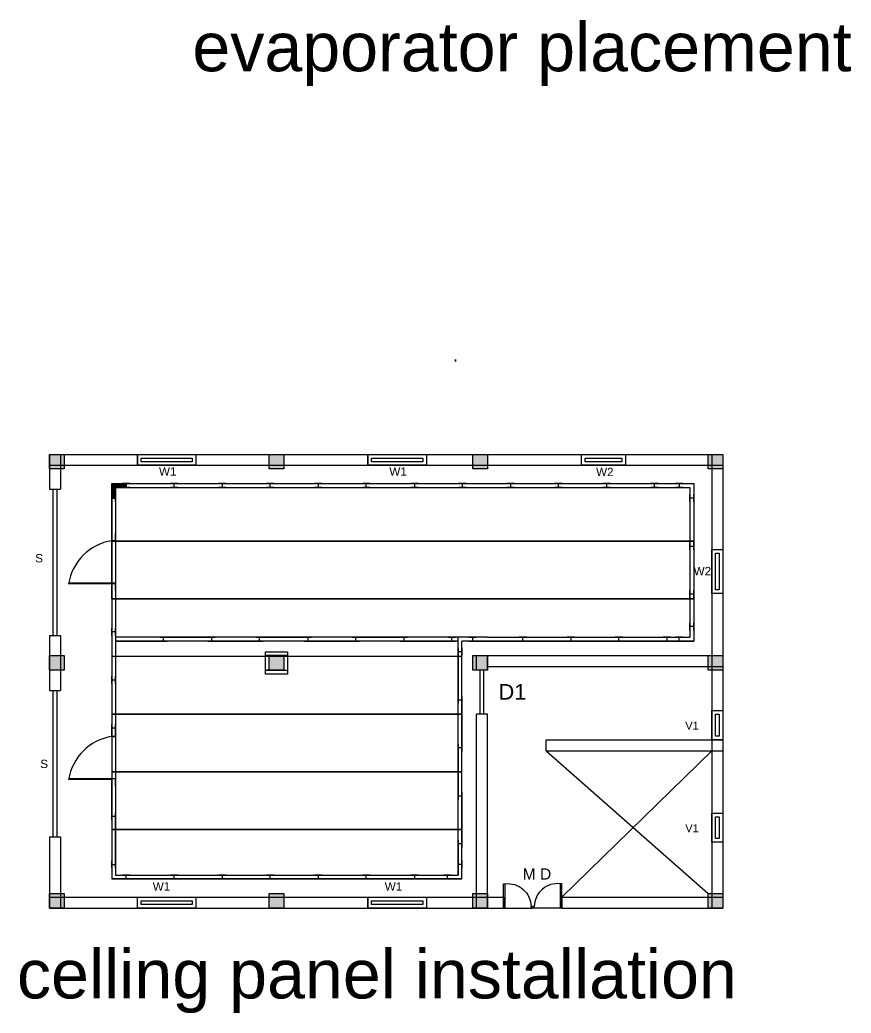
# Model space of a CAD drawing. Header units: millimetres. Extents: x -5757 to 4071, y -90348 to 1709.
# Drawn here: x -316 to 365, y -2097 to -1283 of the extents above; entities that cross this region are included whole.
import ezdxf

# ---------------------------------------------------------------- set-up
doc = ezdxf.new("R2010")
doc.units = ezdxf.units.MM
doc.header["$MEASUREMENT"] = 0
doc.styles.get("Standard").update_dxf_attribs({"font": 'arial.ttf'})

# ---------------------------------------------------------------- blocks, each defined once
blk = doc.blocks.new('door')
for p, q in [((365.5, -158.4), (335.5, -158.4)), ((335.5, -158.4), (335.5, -160.4)), ((365.5, -158.4), (365.5, -194.4)), ((335.5, -160.4), (365.5, -160.4)), ((365.5, -192.4), (363.5, -192.4)), ((363.5, -192.4), (363.5, -194.4))]:
    blk.add_line(p, q)
blk.add_arc((363.6, -164.1), 28.3, 172.5859, 269.786)

msp = doc.modelspace()

# ---------------------------------------------------------------- hatches: boundary and pattern name
h = msp.add_hatch(color=256)
h.dxf.hatch_style = 1
h.paths.add_polyline_path([(-279.89419, -1639.04454), (-291.89419, -1639.04454), (-291.89419, -1651.04454), (-279.89419, -1651.04454)])
h = msp.add_hatch(color=256)
h.dxf.hatch_style = 1
h.paths.add_polyline_path([(-99.89419, -1639.04454), (-111.89419, -1639.04454), (-111.89419, -1651.04454), (-99.89419, -1651.04454)])
h = msp.add_hatch(color=256)
h.dxf.hatch_style = 1
h.paths.add_polyline_path([(67.10581, -1639.04454), (55.10581, -1639.04454), (55.10581, -1651.04454), (67.10581, -1651.04454)])
h = msp.add_hatch(color=256)
h.dxf.hatch_style = 1
h.paths.add_polyline_path([(260.10581, -1639.04454), (248.10581, -1639.04454), (248.10581, -1651.04454), (260.10581, -1651.04454)])
h = msp.add_hatch()
h.set_pattern_fill('INSUL', color=256)
h.set_pattern_definition([(360, (2512.84313, -2889.16082), (0, 0.375), []), (360, (2512.84313, -2889.03582), (0, 0.375), [0.125, -0.125]), (360, (2512.84313, -2888.91082), (0, 0.375), [0.125, -0.125])])
h.paths.add_polyline_path([(-237.79419, -1666.14454), (-229.08419, -1666.14454), (-229.08419, -1663.04454), (-240.89419, -1663.04454), (-240.89419, -1674.85454), (-237.79419, -1674.85454)])
h = msp.add_hatch(color=256)
h.dxf.hatch_style = 1
h.paths.add_polyline_path([(-279.89419, -1804.04454), (-291.89419, -1804.04454), (-291.89419, -1816.04454), (-279.89419, -1816.04454)])
h = msp.add_hatch(color=256)
h.dxf.hatch_style = 1
h.paths.add_polyline_path([(-99.89419, -1804.04454), (-111.89419, -1804.04454), (-111.89419, -1816.04454), (-99.89419, -1816.04454)])
h = msp.add_hatch(color=256)
h.dxf.hatch_style = 1
h.paths.add_polyline_path([(67.10581, -1804.04454), (55.10581, -1804.04454), (55.10581, -1816.04454), (67.10581, -1816.04454)])
h = msp.add_hatch(color=256)
h.dxf.hatch_style = 1
h.paths.add_polyline_path([(260.10581, -1804.04454), (248.10581, -1804.04454), (248.10581, -1816.04454), (260.10581, -1816.04454)])
h = msp.add_hatch(color=256)
h.dxf.hatch_style = 1
h.paths.add_polyline_path([(-279.89419, -1999.04454), (-291.89419, -1999.04454), (-291.89419, -2011.04454), (-279.89419, -2011.04454)])
h = msp.add_hatch(color=256)
h.dxf.hatch_style = 1
h.paths.add_polyline_path([(-99.89419, -1999.04454), (-111.89419, -1999.04454), (-111.89419, -2011.04454), (-99.89419, -2011.04454)])
h = msp.add_hatch(color=256)
h.dxf.hatch_style = 1
h.paths.add_polyline_path([(67.10581, -1999.04454), (55.10581, -1999.04454), (55.10581, -2011.04454), (67.10581, -2011.04454)])
h = msp.add_hatch(color=256)
h.dxf.hatch_style = 1
h.paths.add_polyline_path([(260.10581, -1999.04454), (248.10581, -1999.04454), (248.10581, -2011.04454), (260.10581, -2011.04454)])

# ---------------------------------------------------------------- linework, layer by layer
for p, q in [((-291.89419, -1639.04454), (260.10581, -1639.04454)), ((-291.89419, -1639.04454), (-291.89419, -1667.54454)), ((-282.89419, -1639.04454), (-282.89419, -1667.54454)), ((-219.89419, -1639.04454), (-219.89419, -1648.04454)), ((-171.89419, -1639.04454), (-171.89419, -1648.04454)), ((-30.89419, -1639.04454), (-30.89419, -1648.04454)), ((17.10581, -1639.04454), (17.10581, -1648.04454)), ((251.10581, -1639.04454), (251.10581, -2011.04454)), ((260.10581, -1639.04454), (260.10581, -2011.04454)), ((-291.89419, -1648.04454), (260.10581, -1648.04454)), ((-229.08419, -1663.04454), (-229.08419, -1666.14454)), ((-229.08419, -1666.14454), (-189.71419, -1666.14454)), ((-189.71419, -1666.14454), (-189.71419, -1663.04454)), ((-189.71419, -1663.04454), (-150.34419, -1663.04454)), ((-150.34419, -1663.04454), (-150.34419, -1666.14454)), ((-150.34419, -1666.14454), (-110.97419, -1666.14454)), ((-110.97419, -1666.14454), (-110.97419, -1663.04454)), ((-110.97419, -1663.04454), (-71.60419, -1663.04454)), ((-71.60419, -1663.04454), (-71.60419, -1666.14454)), ((-71.60419, -1666.14454), (-32.23419, -1666.14454)), ((-32.23419, -1666.14454), (-32.23419, -1663.04454)), ((-32.23419, -1663.04454), (7.13581, -1663.04454)), ((7.13581, -1663.04454), (7.13581, -1666.14454)), ((7.13581, -1666.14454), (46.50581, -1666.14454)), ((46.50581, -1666.14454), (46.50581, -1663.04454)), ((46.50581, -1663.04454), (85.87581, -1663.04454)), ((85.87581, -1663.04454), (85.87581, -1666.14454)), ((85.87581, -1666.14454), (125.24581, -1666.14454)), ((125.24581, -1666.14454), (125.24581, -1663.04454)), ((125.24581, -1663.04454), (164.61581, -1663.04454)), ((164.61581, -1663.04454), (164.61581, -1666.14454)), ((164.61581, -1666.14454), (203.98581, -1666.14454)), ((203.98581, -1666.14454), (203.98581, -1663.04454)), ((224.29581, -1663.04454), (224.29581, -1666.14454)), ((236.10581, -1663.04454, 102), (236.10581, -1710.28454, 102)), ((-240.89419, -1674.85454), (-237.79419, -1674.85454)), ((236.10581, -1674.85454), (233.00581, -1674.85454)), ((-240.89419, -1708.14454), (-240.89419, -1746.94454)), ((-237.79419, -1709.84454), (-240.89419, -1709.84454)), ((236.10581, -1710.28454, 102), (234.5893, -1710.28454, 102)), ((-240.89419, -1745.24454), (-276.29419, -1745.24454)), ((-276.12666, -1744.24454), (-237.79419, -1744.24454)), ((-237.79419, -1745.24454), (-240.89419, -1745.24454)), ((-237.79419, -1745.24454), (-237.79419, -1784.61454)), ((236.10581, -1780.23454), (233.00581, -1780.23454)), ((-291.89419, -1787.54454), (-291.89419, -1832.54454)), ((-282.89419, -1787.54454), (-282.89419, -1832.54454)), ((-237.79419, -1784.61454), (-240.89419, -1784.61454)), ((-240.89419, -1784.61454), (-240.89419, -1823.98454)), ((-237.79419, -1788.94454), (-237.79419, -1792.04454)), ((43.00581, -1792.04454), (43.00581, -1788.94454)), ((54.81581, -1788.94454), (54.81581, -1792.04454)), ((67.10581, -1788.94454), (233.00581, -1788.94454)), ((224.29581, -1792.04454), (224.29581, -1788.94454)), ((43.00581, -1852.04454), (43.00581, -1792.04454)), ((43.00581, -1983.94454), (43.00581, -1792.04454)), ((67.10581, -1792.04454), (236.10581, -1792.04454)), ((-96.79419, -1804.04454), (-114.99419, -1804.04454)), ((-99.89419, -1804.04454), (-96.79419, -1804.04454)), ((43.00581, -1800.75454), (46.10581, -1800.75454)), ((58.10581, -1816.04454), (58.10581, -1804.04454)), ((67.10581, -1816.04454), (67.10581, -1804.04454)), ((67.10581, -1804.04454), (260.10581, -1804.04454)), ((67.10581, -1813.04454), (260.10581, -1813.04454)), ((-111.89419, -1816.04454), (-114.99419, -1816.04454)), ((-114.99419, -1816.04454), (-96.79419, -1816.04454)), ((61.10248, -1852.04454), (61.10248, -1816.04454)), ((64.10248, -1852.04454), (64.10248, -1816.04454)), ((-240.89419, -1823.98454), (-237.79419, -1823.98454)), ((-237.79419, -1823.98454), (-237.79419, -1863.35454)), ((43.00581, -1983.94454), (43.00581, -1852.04454)), ((46.10581, -1987.04454), (46.10581, -1852.04454)), ((58.10581, -2011.04454), (58.10581, -1852.04454)), ((67.10581, -1852.04454), (58.10581, -1852.04454)), ((67.10581, -2011.04454), (67.10581, -1852.04454)), ((-237.79419, -1863.35454), (-240.89419, -1863.35454)), ((-240.89419, -1870.29454), (-237.79419, -1870.29454)), ((115.10581, -1882.04454), (115.10581, -1873.04454)), ((115.10581, -1873.04454), (260.10581, -1873.04454)), ((115.10581, -1882.04454), (260.10581, -1882.04454)), ((115.10581, -1882.04454), (248.10581, -1999.04454)), ((251.10581, -1882.04454), (128.10581, -2002.04454)), ((-276.12666, -1904.69454), (-237.79419, -1904.69454)), ((-240.89419, -1905.69454), (-276.29419, -1905.69454)), ((-240.89419, -1935.86454), (-240.89419, -1905.69454)), ((-237.79419, -1935.86454), (-240.89419, -1935.86454)), ((-237.79419, -1975.23454), (-237.79419, -1935.86454)), ((-291.89419, -1952.54454), (-291.89419, -1999.04454)), ((-282.89419, -1952.54454), (-282.89419, -1999.04454)), ((-240.89419, -1975.23454), (-237.79419, -1975.23454)), ((46.10581, -1975.23454), (43.00581, -1975.23454)), ((-229.08419, -1987.04454), (-229.08419, -1983.94454)), ((34.29581, -1987.04454), (34.29581, -1983.94454)), ((-291.89419, -1999.04454), (-291.89419, -2011.04454)), ((-291.89419, -2002.04454), (80.10581, -2002.04454)), ((-282.89419, -1999.04454), (-282.89419, -2011.04454)), ((-30.89419, -2002.04454), (-30.89419, -2011.04454)), ((17.10581, -2002.04454), (17.10581, -2011.04454)), ((80.10581, -2002.04454), (80.10581, -2011.04454)), ((128.10581, -2002.04454), (260.10581, -2002.04454)), ((128.10581, -2002.04454), (128.10581, -2011.04454)), ((-291.89419, -2011.04454), (80.10581, -2011.04454)), ((128.10581, -2011.04454), (260.10581, -2011.04454))]:
    msp.add_line(p, q)
at = {"color": 3}
for p, q in [((-291.89419, -1667.54454), (-282.89419, -1667.54454)), ((-291.89419, -1787.54454), (-282.89419, -1787.54454)), ((-291.89419, -1832.54454), (-282.89419, -1832.54454)), ((-291.89419, -1952.54454), (-282.89419, -1952.54454))]:
    msp.add_line(p, q, dxfattribs=at)
at = {"extrusion": (0, -1, -6.12323e-17)}
for p, q in [((-237.79419, -1709.84454, 102), (-237.79419, -1709.84454, 81)), ((-237.79419, -1870.29454, 81), (-241.00664, -1870.29454, 81)), ((-237.79419, -1870.29454, 102), (-237.79419, -1870.29454, 81))]:
    msp.add_line(p, q, dxfattribs=at)
at = {"extrusion": (1, 0, 0), "elevation": 40.97142}
msp.add_lwpolyline([(-1562.85981, 0), (-1561.35981, 0), (-1561.35981, 0.0625), (-1562.92231, 0.0625), (-1562.92231, -4.9375), (-1562.85981, -4.9375), (-1562.85981, 0)], dxfattribs=at)
for points in [[(-291.89419, -1639.04454), (-279.89419, -1639.04454), (-279.89419, -1651.04454), (-291.89419, -1651.04454)], [(-111.89419, -1639.04454), (-99.89419, -1639.04454), (-99.89419, -1651.04454), (-111.89419, -1651.04454)], [(55.10581, -1639.04454), (67.10581, -1639.04454), (67.10581, -1651.04454), (55.10581, -1651.04454)], [(248.10581, -1639.04454), (260.10581, -1639.04454), (260.10581, -1651.04454), (248.10581, -1651.04454)], [(-291.89419, -1804.04454), (-279.89419, -1804.04454), (-279.89419, -1816.04454), (-291.89419, -1816.04454)], [(-114.99419, -1800.94454), (-96.79419, -1800.94454), (-96.79419, -1819.14454), (-114.99419, -1819.14454)], [(-111.89419, -1804.04454), (-99.89419, -1804.04454), (-99.89419, -1816.04454), (-111.89419, -1816.04454)], [(55.10581, -1804.04454), (67.10581, -1804.04454), (67.10581, -1816.04454), (55.10581, -1816.04454)], [(248.10581, -1804.04454), (260.10581, -1804.04454), (260.10581, -1816.04454), (248.10581, -1816.04454)], [(-291.89419, -1999.04454), (-279.89419, -1999.04454), (-279.89419, -2011.04454), (-291.89419, -2011.04454)], [(-111.89419, -1999.04454), (-99.89419, -1999.04454), (-99.89419, -2011.04454), (-111.89419, -2011.04454)], [(55.10581, -1999.04454), (67.10581, -1999.04454), (67.10581, -2011.04454), (55.10581, -2011.04454)], [(248.10581, -1999.04454), (260.10581, -1999.04454), (260.10581, -2011.04454), (248.10581, -2011.04454)]]:
    msp.add_lwpolyline(points, close=True)
at = {"color": 2}
for points in [[(-219.89419, -1639.04454), (-171.89419, -1639.04454), (-171.89419, -1648.04454), (-219.89419, -1648.04454)], [(-216.89419, -1642.04454), (-174.89419, -1642.04454), (-174.89419, -1645.04454), (-216.89419, -1645.04454)], [(-30.89419, -1639.04454), (17.10581, -1639.04454), (17.10581, -1648.04454), (-30.89419, -1648.04454)], [(-27.89419, -1642.04454), (14.10581, -1642.04454), (14.10581, -1645.04454), (-27.89419, -1645.04454)], [(144.10581, -1639.04454), (180.10581, -1639.04454), (180.10581, -1648.04454), (144.10581, -1648.04454)], [(147.10581, -1642.04454), (177.10581, -1642.04454), (177.10581, -1645.04454), (147.10581, -1645.04454)], [(251.10581, -1717.04454), (260.10581, -1717.04454), (260.10581, -1753.04454), (251.10581, -1753.04454)], [(254.10581, -1720.04454), (257.10581, -1720.04454), (257.10581, -1750.04454), (254.10581, -1750.04454)], [(251.10581, -1849.04454), (260.10581, -1849.04454), (260.10581, -1873.04454), (251.10581, -1873.04454)], [(254.10581, -1852.04454), (257.10581, -1852.04454), (257.10581, -1870.04454), (254.10581, -1870.04454)], [(251.10581, -1933.04454), (260.10581, -1933.04454), (260.10581, -1957.04454), (251.10581, -1957.04454)], [(254.10581, -1936.04454), (257.10581, -1936.04454), (257.10581, -1954.04454), (254.10581, -1954.04454)], [(-219.89419, -2002.04454), (-171.89419, -2002.04454), (-171.89419, -2011.04454), (-219.89419, -2011.04454)], [(-30.89419, -2002.04454), (17.10581, -2002.04454), (17.10581, -2011.04454), (-30.89419, -2011.04454)], [(-216.89419, -2005.04454), (-174.89419, -2005.04454), (-174.89419, -2008.04454), (-216.89419, -2008.04454)], [(-27.89419, -2005.04454), (14.10581, -2005.04454), (14.10581, -2008.04454), (-27.89419, -2008.04454)]]:
    msp.add_lwpolyline(points, close=True, dxfattribs=at)
at = {"color": 3}
for points in [[(-288.89419, -1787.54454), (-288.89419, -1667.54454)], [(-285.89419, -1667.54454), (-285.89419, -1787.54454)], [(-288.89419, -1952.54454), (-288.89419, -1832.54454)], [(-285.89419, -1832.54454), (-285.89419, -1952.54454)]]:
    msp.add_lwpolyline(points, dxfattribs=at)
for points in [[(-240.89419, -1663.04454), (-240.89419, -1987.04454)], [(-240.89419, -1663.04454), (236.10581, -1663.04454)], [(-237.79419, -1666.14454), (-237.79419, -1788.94454)], [(-237.79419, -1666.14454), (233.00581, -1666.14454)], [(-229.08419, -1663.04454), (-232.08419, -1663.04454), (-232.08419, -1662.98204), (-226.08419, -1662.98204), (-226.08419, -1663.04454), (-229.08419, -1663.04454)], [(-229.08419, -1666.20704), (-232.08419, -1666.20704), (-232.08419, -1666.14454), (-226.08419, -1666.14454), (-226.08419, -1666.20704), (-229.08419, -1666.20704)], [(-189.71419, -1663.04454), (-192.71419, -1663.04454), (-192.71419, -1662.98204), (-186.71419, -1662.98204), (-186.71419, -1663.04454), (-189.71419, -1663.04454)], [(-189.71419, -1666.20704), (-192.71419, -1666.20704), (-192.71419, -1666.14454), (-186.71419, -1666.14454), (-186.71419, -1666.20704), (-189.71419, -1666.20704)], [(-150.34419, -1663.04454), (-153.34419, -1663.04454), (-153.34419, -1662.98204), (-147.34419, -1662.98204), (-147.34419, -1663.04454), (-150.34419, -1663.04454)], [(-150.34419, -1666.20704), (-153.34419, -1666.20704), (-153.34419, -1666.14454), (-147.34419, -1666.14454), (-147.34419, -1666.20704), (-150.34419, -1666.20704)], [(-110.97419, -1663.04454), (-113.97419, -1663.04454), (-113.97419, -1662.98204), (-107.97419, -1662.98204), (-107.97419, -1663.04454), (-110.97419, -1663.04454)], [(-110.97419, -1666.20704), (-113.97419, -1666.20704), (-113.97419, -1666.14454), (-107.97419, -1666.14454), (-107.97419, -1666.20704), (-110.97419, -1666.20704)], [(-71.60419, -1663.04454), (-74.60419, -1663.04454), (-74.60419, -1662.98204), (-68.60419, -1662.98204), (-68.60419, -1663.04454), (-71.60419, -1663.04454)], [(-71.60419, -1666.20704), (-74.60419, -1666.20704), (-74.60419, -1666.14454), (-68.60419, -1666.14454), (-68.60419, -1666.20704), (-71.60419, -1666.20704)], [(-32.23419, -1663.04454), (-35.23419, -1663.04454), (-35.23419, -1662.98204), (-29.23419, -1662.98204), (-29.23419, -1663.04454), (-32.23419, -1663.04454)], [(-32.23419, -1666.20704), (-35.23419, -1666.20704), (-35.23419, -1666.14454), (-29.23419, -1666.14454), (-29.23419, -1666.20704), (-32.23419, -1666.20704)], [(7.13581, -1663.04454), (4.13581, -1663.04454), (4.13581, -1662.98204), (10.13581, -1662.98204), (10.13581, -1663.04454), (7.13581, -1663.04454)], [(7.13581, -1666.20704), (4.13581, -1666.20704), (4.13581, -1666.14454), (10.13581, -1666.14454), (10.13581, -1666.20704), (7.13581, -1666.20704)], [(46.50581, -1663.04454), (43.50581, -1663.04454), (43.50581, -1662.98204), (49.50581, -1662.98204), (49.50581, -1663.04454), (46.50581, -1663.04454)], [(46.50581, -1666.20704), (43.50581, -1666.20704), (43.50581, -1666.14454), (49.50581, -1666.14454), (49.50581, -1666.20704), (46.50581, -1666.20704)], [(85.87581, -1663.04454), (82.87581, -1663.04454), (82.87581, -1662.98204), (88.87581, -1662.98204), (88.87581, -1663.04454), (85.87581, -1663.04454)], [(85.87581, -1666.20704), (82.87581, -1666.20704), (82.87581, -1666.14454), (88.87581, -1666.14454), (88.87581, -1666.20704), (85.87581, -1666.20704)], [(125.24581, -1663.04454), (122.24581, -1663.04454), (122.24581, -1662.98204), (128.24581, -1662.98204), (128.24581, -1663.04454), (125.24581, -1663.04454)], [(125.24581, -1666.20704), (122.24581, -1666.20704), (122.24581, -1666.14454), (128.24581, -1666.14454), (128.24581, -1666.20704), (125.24581, -1666.20704)], [(164.61581, -1663.04454), (161.61581, -1663.04454), (161.61581, -1662.98204), (167.61581, -1662.98204), (167.61581, -1663.04454), (164.61581, -1663.04454)], [(164.61581, -1666.20704), (161.61581, -1666.20704), (161.61581, -1666.14454), (167.61581, -1666.14454), (167.61581, -1666.20704), (164.61581, -1666.20704)], [(203.98581, -1663.04454), (200.98581, -1663.04454), (200.98581, -1662.98204), (206.98581, -1662.98204), (206.98581, -1663.04454), (203.98581, -1663.04454)], [(203.98581, -1666.20704), (200.98581, -1666.20704), (200.98581, -1666.14454), (206.98581, -1666.14454), (206.98581, -1666.20704), (203.98581, -1666.20704)], [(224.29581, -1663.04454), (221.29581, -1663.04454), (221.29581, -1662.98204), (227.29581, -1662.98204), (227.29581, -1663.04454), (224.29581, -1663.04454)], [(224.29581, -1666.20704), (221.29581, -1666.20704), (221.29581, -1666.14454), (227.29581, -1666.14454), (227.29581, -1666.20704), (224.29581, -1666.20704)], [(233.00581, -1666.14454), (233.00581, -1788.94454)], [(236.10581, -1663.04454), (236.10581, -1792.04454)], [(-240.95669, -1674.85454), (-240.95669, -1671.85454), (-240.89419, -1671.85454), (-240.89419, -1677.85454), (-240.95669, -1677.85454), (-240.95669, -1674.85454)], [(-240.89419, -1674.85454), (-240.89419, -1714.22454)], [(-237.79419, -1674.85454), (-237.79419, -1671.85454), (-237.73169, -1671.85454), (-237.73169, -1677.85454), (-237.79419, -1677.85454), (-237.79419, -1674.85454)], [(232.94331, -1674.85454), (232.94331, -1671.85454), (233.00581, -1671.85454), (233.00581, -1677.85454), (232.94331, -1677.85454), (232.94331, -1674.85454)], [(233.00581, -1674.85454), (233.00581, -1714.22454), (236.10581, -1714.22454), (236.10581, -1753.59454), (233.00581, -1753.59454), (233.00581, -1788.94454)], [(236.10581, -1674.85454), (236.10581, -1671.85454), (236.16831, -1671.85454), (236.16831, -1677.85454), (236.10581, -1677.85454), (236.10581, -1674.85454)], [(-240.95669, -1706.84454), (-240.95669, -1703.84454), (-240.89419, -1703.84454), (-240.89419, -1709.84454), (-240.95669, -1709.84454), (-240.95669, -1706.84454)], [(-237.79419, -1706.84454), (-237.79419, -1703.84454), (-237.73169, -1703.84454), (-237.73169, -1709.84454), (-237.79419, -1709.84454), (-237.79419, -1706.84454)], [(232.94331, -1714.22454), (232.94331, -1711.22454), (233.00581, -1711.22454), (233.00581, -1717.22454), (232.94331, -1717.22454), (232.94331, -1714.22454)], [(236.10581, -1714.22454), (236.10581, -1711.22454), (236.16831, -1711.22454), (236.16831, -1717.22454), (236.10581, -1717.22454), (236.10581, -1714.22454)], [(-240.95669, -1747.24454), (-240.95669, -1744.24454), (-240.89419, -1744.24454), (-240.89419, -1750.24454), (-240.95669, -1750.24454), (-240.95669, -1747.24454)], [(-237.79419, -1747.24454), (-237.79419, -1744.24454), (-237.73169, -1744.24454), (-237.73169, -1750.24454), (-237.79419, -1750.24454), (-237.79419, -1747.24454)], [(232.94331, -1753.59454), (232.94331, -1750.59454), (233.00581, -1750.59454), (233.00581, -1756.59454), (232.94331, -1756.59454), (232.94331, -1753.59454)], [(236.10581, -1753.59454), (236.10581, -1750.59454), (236.16831, -1750.59454), (236.16831, -1756.59454), (236.10581, -1756.59454), (236.10581, -1753.59454)], [(-240.95669, -1784.61454), (-240.95669, -1781.61454), (-240.89419, -1781.61454), (-240.89419, -1787.61454), (-240.95669, -1787.61454), (-240.95669, -1784.61454)], [(-237.79419, -1784.61454), (-237.79419, -1781.61454), (-237.73169, -1781.61454), (-237.73169, -1787.61454), (-237.79419, -1787.61454), (-237.79419, -1784.61454)], [(232.94331, -1780.23454), (232.94331, -1777.23454), (233.00581, -1777.23454), (233.00581, -1783.23454), (232.94331, -1783.23454), (232.94331, -1780.23454)], [(236.10581, -1780.23454), (236.10581, -1777.23454), (236.16831, -1777.23454), (236.16831, -1783.23454), (236.10581, -1783.23454), (236.10581, -1780.23454)], [(43.00581, -1788.94454), (-237.79419, -1788.94454)], [(-237.79419, -1792.04454), (-198.42419, -1792.04454), (-198.42419, -1788.94454), (-159.05419, -1788.94454), (-159.05419, -1792.04454), (-119.68419, -1792.04454), (-119.68419, -1788.94454), (-80.31419, -1788.94454), (-80.31419, -1792.04454), (-40.94419, -1792.04454), (-40.94419, -1788.94454), (-1.57419, -1788.94454), (-1.57419, -1792.04454), (37.79581, -1792.04454), (37.79581, -1788.94454)], [(-198.42419, -1788.94454), (-201.42419, -1788.94454), (-201.42419, -1788.88204), (-195.42419, -1788.88204), (-195.42419, -1788.94454), (-198.42419, -1788.94454)], [(-159.05419, -1788.94454), (-162.05419, -1788.94454), (-162.05419, -1788.88204), (-156.05419, -1788.88204), (-156.05419, -1788.94454), (-159.05419, -1788.94454)], [(-119.68419, -1788.94454), (-122.68419, -1788.94454), (-122.68419, -1788.88204), (-116.68419, -1788.88204), (-116.68419, -1788.94454), (-119.68419, -1788.94454)], [(-80.31419, -1788.94454), (-83.31419, -1788.94454), (-83.31419, -1788.88204), (-77.31419, -1788.88204), (-77.31419, -1788.94454), (-80.31419, -1788.94454)], [(-40.94419, -1788.94454), (-43.94419, -1788.94454), (-43.94419, -1788.88204), (-37.94419, -1788.88204), (-37.94419, -1788.94454), (-40.94419, -1788.94454)], [(-1.57419, -1788.94454), (-4.57419, -1788.94454), (-4.57419, -1788.88204), (1.42581, -1788.88204), (1.42581, -1788.94454), (-1.57419, -1788.94454)], [(37.79581, -1788.94454), (34.79581, -1788.94454), (34.79581, -1788.88204), (40.79581, -1788.88204), (40.79581, -1788.94454), (37.79581, -1788.94454)], [(46.10581, -1788.94454), (43.00581, -1788.94454)], [(67.10581, -1788.94454), (46.10581, -1788.94454)], [(54.81581, -1788.94454), (51.81581, -1788.94454), (51.81581, -1788.88204), (57.81581, -1788.88204), (57.81581, -1788.94454), (54.81581, -1788.94454)], [(56.60581, -1792.04454), (95.97581, -1792.04454), (95.97581, -1788.94454), (135.34581, -1788.94454), (135.34581, -1792.04454), (174.71581, -1792.04454), (174.71581, -1788.94454), (214.08581, -1788.94454), (214.08581, -1792.04454), (236.10581, -1792.04454)], [(95.97581, -1788.94454), (92.97581, -1788.94454), (92.97581, -1788.88204), (98.97581, -1788.88204), (98.97581, -1788.94454), (95.97581, -1788.94454)], [(135.34581, -1788.94454), (132.34581, -1788.94454), (132.34581, -1788.88204), (138.34581, -1788.88204), (138.34581, -1788.94454), (135.34581, -1788.94454)], [(174.71581, -1788.94454), (171.71581, -1788.94454), (171.71581, -1788.88204), (177.71581, -1788.88204), (177.71581, -1788.94454), (174.71581, -1788.94454)], [(214.08581, -1788.94454), (211.08581, -1788.94454), (211.08581, -1788.88204), (217.08581, -1788.88204), (217.08581, -1788.94454), (214.08581, -1788.94454)], [(224.29581, -1788.94454), (221.29581, -1788.94454), (221.29581, -1788.88204), (227.29581, -1788.88204), (227.29581, -1788.94454), (224.29581, -1788.94454)], [(-237.79419, -1792.04454), (-237.79419, -1983.94454)], [(43.00581, -1792.04454), (-237.79419, -1792.04454)], [(-198.42419, -1792.10704), (-201.42419, -1792.10704), (-201.42419, -1792.04454), (-195.42419, -1792.04454), (-195.42419, -1792.10704), (-198.42419, -1792.10704)], [(-159.05419, -1792.10704), (-162.05419, -1792.10704), (-162.05419, -1792.04454), (-156.05419, -1792.04454), (-156.05419, -1792.10704), (-159.05419, -1792.10704)], [(-119.68419, -1792.10704), (-122.68419, -1792.10704), (-122.68419, -1792.04454), (-116.68419, -1792.04454), (-116.68419, -1792.10704), (-119.68419, -1792.10704)], [(-80.31419, -1792.10704), (-83.31419, -1792.10704), (-83.31419, -1792.04454), (-77.31419, -1792.04454), (-77.31419, -1792.10704), (-80.31419, -1792.10704)], [(-40.94419, -1792.10704), (-43.94419, -1792.10704), (-43.94419, -1792.04454), (-37.94419, -1792.04454), (-37.94419, -1792.10704), (-40.94419, -1792.10704)], [(-1.57419, -1792.10704), (-4.57419, -1792.10704), (-4.57419, -1792.04454), (1.42581, -1792.04454), (1.42581, -1792.10704), (-1.57419, -1792.10704)], [(37.79581, -1792.10704), (34.79581, -1792.10704), (34.79581, -1792.04454), (40.79581, -1792.04454), (40.79581, -1792.10704), (37.79581, -1792.10704)], [(42.94331, -1800.75454), (42.94331, -1797.75454), (43.00581, -1797.75454), (43.00581, -1803.75454), (42.94331, -1803.75454), (42.94331, -1800.75454)], [(46.10581, -1852.04454), (46.10581, -1792.04454)], [(67.10581, -1792.04454), (46.10581, -1792.04454)], [(46.10581, -1800.75454), (46.10581, -1797.75454), (46.16831, -1797.75454), (46.16831, -1803.75454), (46.10581, -1803.75454), (46.10581, -1800.75454)], [(54.81581, -1792.10704), (51.81581, -1792.10704), (51.81581, -1792.04454), (57.81581, -1792.04454), (57.81581, -1792.10704), (54.81581, -1792.10704)], [(95.97581, -1792.10704), (92.97581, -1792.10704), (92.97581, -1792.04454), (98.97581, -1792.04454), (98.97581, -1792.10704), (95.97581, -1792.10704)], [(135.34581, -1792.10704), (132.34581, -1792.10704), (132.34581, -1792.04454), (138.34581, -1792.04454), (138.34581, -1792.10704), (135.34581, -1792.10704)], [(174.71581, -1792.10704), (171.71581, -1792.10704), (171.71581, -1792.04454), (177.71581, -1792.04454), (177.71581, -1792.10704), (174.71581, -1792.10704)], [(214.08581, -1792.10704), (211.08581, -1792.10704), (211.08581, -1792.04454), (217.08581, -1792.04454), (217.08581, -1792.10704), (214.08581, -1792.10704)], [(224.29581, -1792.10704), (221.29581, -1792.10704), (221.29581, -1792.04454), (227.29581, -1792.04454), (227.29581, -1792.10704), (224.29581, -1792.10704)], [(43.00581, -1800.75454), (43.00581, -1840.12454), (46.10581, -1840.12454), (46.10581, -1879.49454), (43.00581, -1879.49454), (43.00581, -1918.86454), (46.10581, -1918.86454), (46.10581, -1958.23454), (43.00581, -1958.23454), (43.00581, -1983.94454)], [(-240.95669, -1823.98454), (-240.95669, -1820.98454), (-240.89419, -1820.98454), (-240.89419, -1826.98454), (-240.95669, -1826.98454), (-240.95669, -1823.98454)], [(-237.79419, -1823.98454), (-237.79419, -1820.98454), (-237.73169, -1820.98454), (-237.73169, -1826.98454), (-237.79419, -1826.98454), (-237.79419, -1823.98454)], [(42.94331, -1840.12454), (42.94331, -1837.12454), (43.00581, -1837.12454), (43.00581, -1843.12454), (42.94331, -1843.12454), (42.94331, -1840.12454)], [(46.10581, -1840.12454), (46.10581, -1837.12454), (46.16831, -1837.12454), (46.16831, -1843.12454), (46.10581, -1843.12454), (46.10581, -1840.12454)], [(-240.95669, -1863.35454), (-240.95669, -1860.35454), (-240.89419, -1860.35454), (-240.89419, -1866.35454), (-240.95669, -1866.35454), (-240.95669, -1863.35454)], [(-240.95669, -1867.29454), (-240.95669, -1864.29454), (-240.89419, -1864.29454), (-240.89419, -1870.29454), (-240.95669, -1870.29454), (-240.95669, -1867.29454)], [(-237.79419, -1863.35454), (-237.79419, -1860.35454), (-237.73169, -1860.35454), (-237.73169, -1866.35454), (-237.79419, -1866.35454), (-237.79419, -1863.35454)], [(-237.79419, -1867.29454), (-237.79419, -1864.29454), (-237.73169, -1864.29454), (-237.73169, -1870.29454), (-237.79419, -1870.29454), (-237.79419, -1867.29454)], [(42.94331, -1879.49454), (42.94331, -1876.49454), (43.00581, -1876.49454), (43.00581, -1882.49454), (42.94331, -1882.49454), (42.94331, -1879.49454)], [(46.10581, -1879.49454), (46.10581, -1876.49454), (46.16831, -1876.49454), (46.16831, -1882.49454), (46.10581, -1882.49454), (46.10581, -1879.49454)], [(-240.95669, -1907.69454), (-240.95669, -1904.69454), (-240.89419, -1904.69454), (-240.89419, -1910.69454), (-240.95669, -1910.69454), (-240.95669, -1907.69454)], [(-237.79419, -1907.69454), (-237.79419, -1904.69454), (-237.73169, -1904.69454), (-237.73169, -1910.69454), (-237.79419, -1910.69454), (-237.79419, -1907.69454)], [(42.94331, -1918.86454), (42.94331, -1915.86454), (43.00581, -1915.86454), (43.00581, -1921.86454), (42.94331, -1921.86454), (42.94331, -1918.86454)], [(46.10581, -1918.86454), (46.10581, -1915.86454), (46.16831, -1915.86454), (46.16831, -1921.86454), (46.10581, -1921.86454), (46.10581, -1918.86454)], [(-240.95669, -1935.86454), (-240.95669, -1932.86454), (-240.89419, -1932.86454), (-240.89419, -1938.86454), (-240.95669, -1938.86454), (-240.95669, -1935.86454)], [(-237.79419, -1935.86454), (-237.79419, -1932.86454), (-237.73169, -1932.86454), (-237.73169, -1938.86454), (-237.79419, -1938.86454), (-237.79419, -1935.86454)], [(42.94331, -1958.23454), (42.94331, -1955.23454), (43.00581, -1955.23454), (43.00581, -1961.23454), (42.94331, -1961.23454), (42.94331, -1958.23454)], [(46.10581, -1958.23454), (46.10581, -1955.23454), (46.16831, -1955.23454), (46.16831, -1961.23454), (46.10581, -1961.23454), (46.10581, -1958.23454)], [(-240.95669, -1975.23454), (-240.95669, -1972.23454), (-240.89419, -1972.23454), (-240.89419, -1978.23454), (-240.95669, -1978.23454), (-240.95669, -1975.23454)], [(-237.79419, -1975.23454), (-237.79419, -1972.23454), (-237.73169, -1972.23454), (-237.73169, -1978.23454), (-237.79419, -1978.23454), (-237.79419, -1975.23454)], [(42.94331, -1975.23454), (42.94331, -1972.23454), (43.00581, -1972.23454), (43.00581, -1978.23454), (42.94331, -1978.23454), (42.94331, -1975.23454)], [(46.10581, -1975.23454), (46.10581, -1972.23454), (46.16831, -1972.23454), (46.16831, -1978.23454), (46.10581, -1978.23454), (46.10581, -1975.23454)], [(-237.79419, -1983.94454), (43.00581, -1983.94454)], [(-229.08419, -1983.94454), (-232.08419, -1983.94454), (-232.08419, -1983.88204), (-226.08419, -1983.88204), (-226.08419, -1983.94454), (-229.08419, -1983.94454)], [(-229.08419, -1987.04454), (-189.71419, -1987.04454), (-189.71419, -1983.94454), (-150.34419, -1983.94454), (-150.34419, -1987.04454), (-110.97419, -1987.04454), (-110.97419, -1983.94454), (-71.60419, -1983.94454), (-71.60419, -1987.04454), (-32.23419, -1987.04454), (-32.23419, -1983.94454), (7.13581, -1983.94454), (7.13581, -1987.04454), (46.10581, -1987.04454)], [(-189.71419, -1983.94454), (-192.71419, -1983.94454), (-192.71419, -1983.88204), (-186.71419, -1983.88204), (-186.71419, -1983.94454), (-189.71419, -1983.94454)], [(-150.34419, -1983.94454), (-153.34419, -1983.94454), (-153.34419, -1983.88204), (-147.34419, -1983.88204), (-147.34419, -1983.94454), (-150.34419, -1983.94454)], [(-110.97419, -1983.94454), (-113.97419, -1983.94454), (-113.97419, -1983.88204), (-107.97419, -1983.88204), (-107.97419, -1983.94454), (-110.97419, -1983.94454)], [(-71.60419, -1983.94454), (-74.60419, -1983.94454), (-74.60419, -1983.88204), (-68.60419, -1983.88204), (-68.60419, -1983.94454), (-71.60419, -1983.94454)], [(-32.23419, -1983.94454), (-35.23419, -1983.94454), (-35.23419, -1983.88204), (-29.23419, -1983.88204), (-29.23419, -1983.94454), (-32.23419, -1983.94454)], [(7.13581, -1983.94454), (4.13581, -1983.94454), (4.13581, -1983.88204), (10.13581, -1983.88204), (10.13581, -1983.94454), (7.13581, -1983.94454)], [(34.29581, -1983.94454), (31.29581, -1983.94454), (31.29581, -1983.88204), (37.29581, -1983.88204), (37.29581, -1983.94454), (34.29581, -1983.94454)], [(-240.89419, -1987.04454), (46.10581, -1987.04454)], [(-229.08419, -1987.10704), (-232.08419, -1987.10704), (-232.08419, -1987.04454), (-226.08419, -1987.04454), (-226.08419, -1987.10704), (-229.08419, -1987.10704)], [(-189.71419, -1987.10704), (-192.71419, -1987.10704), (-192.71419, -1987.04454), (-186.71419, -1987.04454), (-186.71419, -1987.10704), (-189.71419, -1987.10704)], [(-150.34419, -1987.10704), (-153.34419, -1987.10704), (-153.34419, -1987.04454), (-147.34419, -1987.04454), (-147.34419, -1987.10704), (-150.34419, -1987.10704)], [(-110.97419, -1987.10704), (-113.97419, -1987.10704), (-113.97419, -1987.04454), (-107.97419, -1987.04454), (-107.97419, -1987.10704), (-110.97419, -1987.10704)], [(-71.60419, -1987.10704), (-74.60419, -1987.10704), (-74.60419, -1987.04454), (-68.60419, -1987.04454), (-68.60419, -1987.10704), (-71.60419, -1987.10704)], [(-32.23419, -1987.10704), (-35.23419, -1987.10704), (-35.23419, -1987.04454), (-29.23419, -1987.04454), (-29.23419, -1987.10704), (-32.23419, -1987.10704)], [(7.13581, -1987.10704), (4.13581, -1987.10704), (4.13581, -1987.04454), (10.13581, -1987.04454), (10.13581, -1987.10704), (7.13581, -1987.10704)], [(34.29581, -1987.10704), (31.29581, -1987.10704), (31.29581, -1987.04454), (37.29581, -1987.04454), (37.29581, -1987.10704), (34.29581, -1987.10704)]]:
    msp.add_lwpolyline(points)
at = {"elevation": 102}
for points in [[(236.10581, -1710.28454), (-240.89419, -1710.28454), (-240.89419, -1663.04454), (236.10581, -1663.04454)], [(236.10581, -1757.52454), (-240.89419, -1757.52454), (-240.89419, -1710.28454), (236.10581, -1710.28454)], [(46.11342, -1852.00454), (46.11342, -1804.76454), (-240.89419, -1804.76454), (-240.89419, -1852.00454)], [(46.11342, -1899.24454), (46.11342, -1852.00454), (-240.89419, -1852.00454), (-240.89419, -1899.24454)], [(46.11342, -1946.48454), (46.11342, -1899.24454), (-240.89419, -1899.24454), (-240.89419, -1946.48454)], [(46.11342, -1946.48454), (-240.89419, -1946.48454), (-240.89419, -1987.04454), (46.11342, -1987.04454)]]:
    msp.add_lwpolyline(points, close=True, dxfattribs=at)
at = {"extrusion": (0, -1, -6.12323e-17)}
for points, elevation in [([(-237.79419, 81), (-237.79419, 102), (-240.89419, 102), (-240.89419, 81)], 1709.84454), ([(-240.89419, 102), (-240.89419, 102), (236.10581, 102), (236.10581, 102)], 1757.52454), ([(-237.79419, 81), (-237.79419, 102), (-240.89419, 102), (-240.89419, 81)], 1870.29454)]:
    msp.add_lwpolyline(points, close=True, dxfattribs=dict(at, elevation=elevation))
at = {"extrusion": (0, -1, -6.12323e-17), "elevation": 1792.04454}
msp.add_lwpolyline([(236.10581, 102), (46.10581, 102), (46.10581, 102)], dxfattribs=at)
at = {"elevation": 102}
for points in [[(46.11342, -1946.48454), (-240.89419, -1946.48454), (-240.89419, -1987.04454)], [(46.10581, -1987.04454), (-240.89419, -1987.04454)]]:
    msp.add_lwpolyline(points, dxfattribs=at)
for centre in [(-234.38747, -1751.75126), (-234.38747, -1912.20126)]:
    msp.add_arc(centre, 42.40884, 98.82565181, 171.17434819)

# ---------------------------------------------------------------- block references
at = {"color": 6, "yscale": 0.6666666666666666, "zscale": 0.6666666666666666}
for p, xscale, rotation in [((-25.50544, -1767.38825), -0.6666666666666666, 90), ((233.71706, -1767.38825), 0.6666666666666666, 270)]:
    msp.add_blockref('door', p, dxfattribs=dict(at, xscale=xscale, rotation=rotation))

# ---------------------------------------------------------------- texts
for s, height, p in [('W1', 6.82668, (-202.22507, -1656.45017)), ('W1', 6.82668, (-13.35956, -1656.55948)), ('W2', 6.82668, (156.10015, -1656.87585)), ('S', 6.82668, (-303.69225, -1727.61897)), ('W2', 6.82668, (236.10581, -1738.1387)), ('D1', 12.751706, (76.1682, -1840.07977)), ('V1', 6.456626, (229.23244, -1864.69695)), ('S', 6.82668, (-299.49936, -1896.17554)), ('V1', 6.456626, (229.23244, -1948.73427)), ('M D', 9.164999, (95.92076, -1987.60065)), ('W1', 6.82668, (-207.31695, -1996.68267)), ('W1', 6.82668, (-17.14864, -1996.68267))]:
    msp.add_text(s, height=height).set_placement(p)
at = {"char_height": 40, "attachment_point": 1}
for s, insert in [('evaporator placement', (-174.82838, -1285.04303)), ('celling panel installation', (-318.62357, -2044.99738, 610.11516))]:
    msp.add_mtext_dynamic_manual_height_columns(s, width=618.4090479, gutter_width=603.26093, heights=[0], dxfattribs=dict(at, insert=insert))

doc.saveas('drawing.dxf')
